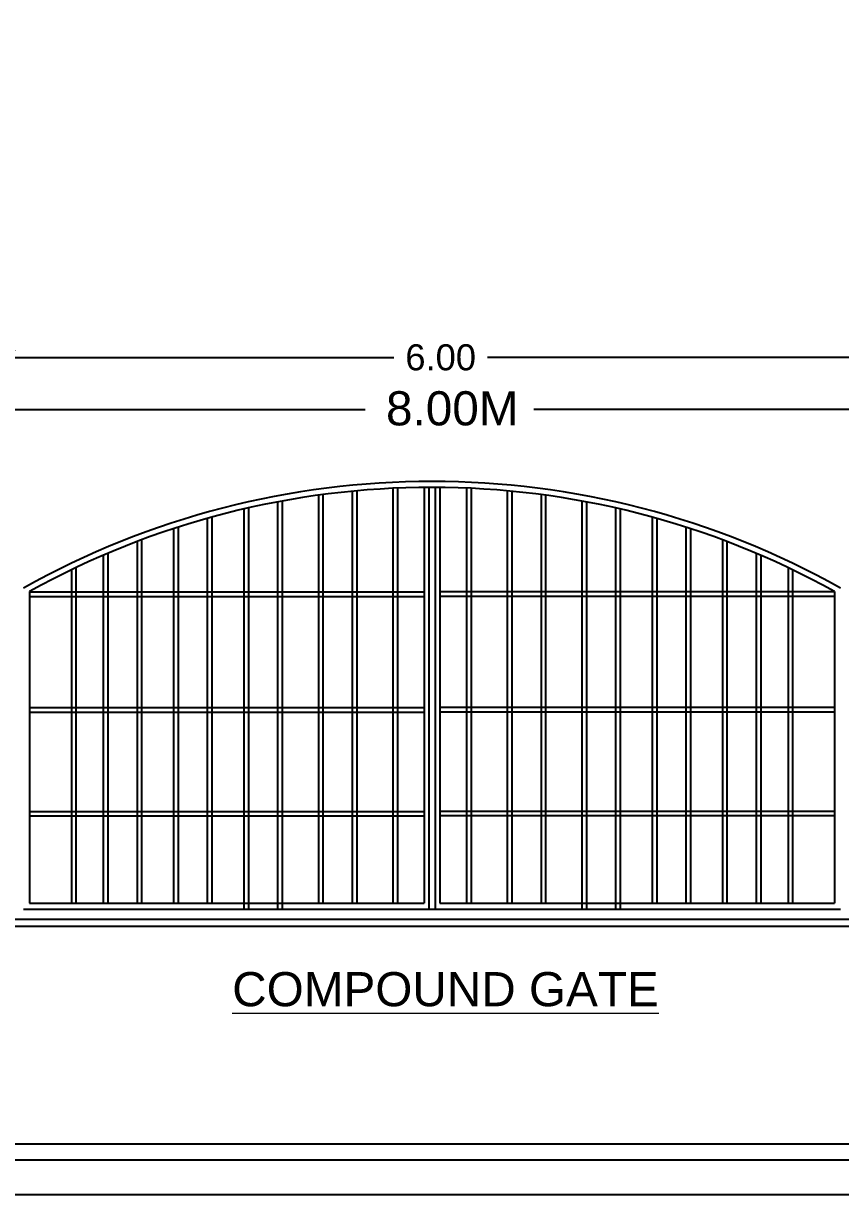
# Model space of a CAD drawing. Header units: metres. Extents: x 6 to 169, y 61 to 125.
# Drawn here: x 26.56 to 32.22, y 64.51 to 72.62 of the extents above; entities that cross this region are included whole.
import ezdxf

# ---------------------------------------------------------------- set-up
doc = ezdxf.new("R2010")
doc.units = ezdxf.units.M
doc.header["$MEASUREMENT"] = 0
doc.header["$PDMODE"] = 3
doc.layers.get('0').update_dxf_attribs({"lineweight": 5})
doc.layers.get('DEFPOINTS').update_dxf_attribs({"lineweight": 5})
doc.layers.add('MAIN_GATE', color=57, linetype='Continuous')
doc.styles.get("Standard").update_dxf_attribs({"font": 'arial.ttf'})
doc.dimstyles.new('STANDARD$0', dxfattribs={"dimtxt": 0.3, "dimasz": 0.3, "dimexe": 3, "dimexo": 1, "dimgap": 1.5, "dimtad": 1, "dimdec": 1, "dimzin": 1, "dimdsep": 46, "dimtxsty": 'Standard', "dimblk": 'OBLIQUE', "dimcen": 0.09375, "dimdle": 1, "dimclrd": 8, "dimclre": 8, "dimclrt": 7, "dimadec": 1, "dimazin": 0, "dimtfac": 1, "dimtdec": 1, "dimtix": 1, "dimtmove": 2, "dimatfit": 3, "dimldrblk": 'ARCHTICK', "dimfxl": 0, "dimfrac": 2, "dimtolj": 1, "dimtzin": 0, "dimarcsym": 0})

# ---------------------------------------------------------------- blocks, each defined once
blk = doc.blocks.new('155')
at = {"color": 0, "lineweight": 25, "ltscale": 60}
for p, q in [((5302.59085, 1866.41518), (5305.73472, 1866.41518)), ((5310.0515, 1866.41518), (5307.2165, 1866.41518))]:
    blk.add_line(p, q, dxfattribs=at)
at = {"color": 0, "lineweight": 25, "ltscale": 72}
for p, q in [((5306.25157, 1865.73072), (5306.25157, 1862.07749)), ((5306.29474, 1865.73072), (5306.29474, 1862.02528)), ((5306.34761, 1865.73072), (5306.34761, 1862.02528)), ((5306.39079, 1865.73072), (5306.39079, 1862.07749)), ((5305.32396, 1865.66218), (5305.32396, 1862.07749)), ((5305.36312, 1865.66748), (5305.36312, 1862.07749)), ((5305.62041, 1865.69696), (5305.62041, 1862.07749)), ((5305.65956, 1865.70063), (5305.65956, 1862.07749)), ((5305.97789, 1865.72264), (5305.97789, 1862.07749)), ((5306.01704, 1865.72438), (5306.01704, 1862.07749)), ((5306.62531, 1865.72438), (5306.62531, 1862.07749)), ((5306.66446, 1865.72264), (5306.66446, 1862.07749)), ((5306.98279, 1865.70063), (5306.98279, 1862.07749)), ((5307.02194, 1865.69696), (5307.02194, 1862.07749)), ((5307.27923, 1865.66748), (5307.27923, 1862.07749)), ((5307.31839, 1865.66218), (5307.31839, 1862.07749)), ((5304.66859, 1865.5409), (5304.66859, 1862.03428)), ((5304.70774, 1865.5499), (5304.70774, 1862.03428)), ((5304.96503, 1865.60345), (5304.96503, 1862.03428)), ((5305.00419, 1865.61075), (5305.00419, 1862.03428)), ((5307.63817, 1865.61075), (5307.63817, 1862.03428)), ((5307.67732, 1865.60345), (5307.67732, 1862.03428)), ((5307.93461, 1865.5499), (5307.93461, 1862.03428)), ((5307.97377, 1865.5409), (5307.97377, 1862.03428)), ((5304.34698, 1865.45827), (5304.34698, 1862.07749)), ((5304.38614, 1865.46917), (5304.38614, 1862.07749)), ((5308.25622, 1865.46917), (5308.25622, 1862.07749)), ((5308.29537, 1865.45827), (5308.29537, 1862.07749)), ((5304.05053, 1865.36801), (5304.05053, 1862.07749)), ((5304.08969, 1865.38073), (5304.08969, 1862.07749)), ((5308.55266, 1865.38073), (5308.55266, 1862.07749)), ((5308.59182, 1865.36801), (5308.59182, 1862.07749)), ((5303.72941, 1865.25435), (5303.72941, 1862.07749)), ((5303.76857, 1865.26912), (5303.76857, 1862.07749)), ((5308.87378, 1865.26912), (5308.87378, 1862.07749)), ((5308.91294, 1865.25435), (5308.91294, 1862.07749)), ((5303.43297, 1865.13406), (5303.43297, 1862.07749)), ((5303.47212, 1865.15082), (5303.47212, 1862.07749)), ((5309.17023, 1865.15082), (5309.17023, 1862.07749)), ((5309.20939, 1865.13406), (5309.20939, 1862.07749)), ((5303.15395, 1865.00661), (5303.15395, 1862.07749)), ((5303.19311, 1865.02535), (5303.19311, 1862.07749)), ((5309.44925, 1865.02535), (5309.44925, 1862.07749)), ((5309.4884, 1865.00661), (5309.4884, 1862.07749)), ((5302.78337, 1864.81454), (5302.78337, 1862.07749)), ((5302.78337, 1864.81149), (5306.25157, 1864.81149)), ((5309.85898, 1864.81149), (5306.39079, 1864.81149)), ((5309.85898, 1864.81454), (5309.85898, 1862.07749)), ((5302.78337, 1864.77208), (5306.25157, 1864.77208)), ((5309.85898, 1864.77208), (5306.39079, 1864.77208)), ((5302.78337, 1863.79544), (5306.25157, 1863.79544)), ((5309.85898, 1863.79544), (5306.39079, 1863.79544)), ((5302.78337, 1863.75604), (5306.25157, 1863.75604)), ((5309.85898, 1863.75604), (5306.39079, 1863.75604)), ((5302.78337, 1862.88267), (5306.25157, 1862.88267)), ((5309.85898, 1862.88267), (5306.39079, 1862.88267)), ((5302.78337, 1862.84327), (5306.25157, 1862.84327)), ((5309.85898, 1862.84327), (5306.39079, 1862.84327)), ((5302.73117, 1862.02528), (5309.91119, 1862.02528)), ((5302.78337, 1862.07749), (5306.25157, 1862.07749)), ((5306.39079, 1862.07749), (5309.85898, 1862.07749)), ((5302.59085, 1861.93527), (5310.0515, 1861.93527)), ((5300.17384, 1861.87473), (5312.46851, 1861.87473))]:
    blk.add_line(p, q, dxfattribs=at)
for radius, start, end in [(7.34083, 60.722059, 119.277941), (7.28863, 60.962182, 119.037818)]:
    blk.add_arc((5306.32118, 1858.4421), radius, start, end, dxfattribs=at)
at = {"color": 0}
for s, p in [('8.00M', (5305.91711, 1866.27546)), ('%%UCOMPOUND GATE', (5304.56574, 1861.17157))]:
    blk.add_text(s, height=0.3, dxfattribs=at).set_placement(p)
blk = doc.blocks.new('_Oblique')
at = {"color": 0, "linetype": 'ByBlock', "lineweight": -2}
blk.add_line((-0.5, -0.5), (0.5, 0.5), dxfattribs=at)
blk = doc.blocks.new('*D848')
at = {"layer": 'DEFPOINTS', "color": 0}
for p in [(32.449, 70.3062), (32.449, 68.8577), (26.4538, 68.6751)]:
    blk.add_point(p, dxfattribs=at)
at = {"layer": 'MAIN_GATE', "color": 0, "lineweight": -2}
for p, q in [((26.4538, 70.3062), (29.1274, 70.3062)), ((32.449, 70.3062), (29.7754, 70.3062))]:
    blk.add_line(p, q, dxfattribs=at)
at = {"layer": 'MAIN_GATE', "color": 0, "lineweight": -2, "xscale": 0.1, "yscale": 0.1, "zscale": 0.1, "rotation": 180}
blk.add_blockref('_Oblique', (26.4538, 70.3062), dxfattribs=at)
at = {"layer": 'MAIN_GATE', "color": 0, "lineweight": -2, "xscale": 0.1, "yscale": 0.1, "zscale": 0.1}
blk.add_blockref('_Oblique', (32.449, 70.3062), dxfattribs=at)
at = {"layer": 'MAIN_GATE', "color": 0, "insert": (29.4514, 70.3062), "char_height": 0.18, "attachment_point": 5}
blk.add_mtext('\\A1;6.00', dxfattribs=at)

msp = doc.modelspace()

# ---------------------------------------------------------------- linework, layer by layer
at = {"lineweight": -3}
for points in [[(5.6191, 124.51383), (5.6191, 64.51383), (110.94606, 64.51383), (110.94606, 124.51383)], [(5.8591, 124.27383), (5.8591, 64.75383), (110.70606, 64.75383), (110.70606, 124.27383)], [(5.9691, 124.16383), (5.9691, 64.86383), (110.59606, 64.86383), (110.59606, 124.16383)]]:
    msp.add_lwpolyline(points, close=True, dxfattribs=at)

# ---------------------------------------------------------------- block references
at = {"lineweight": -3, "xscale": 0.7874999999999996, "yscale": 0.7874999999999996, "zscale": 0.7874999999999996}
msp.add_blockref('155', (-4149.33653, -1399.85549), dxfattribs=at)

# ---------------------------------------------------------------- dimensions: what is measured, and where the dimension line sits
at = {"layer": 'MAIN_GATE', "color": 2}
dim = msp.add_linear_dim(base=(32.44902, 70.30622), p1=(26.45376, 68.67506), p2=(32.44902, 68.85774), dimstyle='STANDARD$0', override={"dimtxt": 0.18, "dimasz": 0.1, "dimexe": 0.18, "dimexo": 0.0625, "dimgap": 0.09, "dimtad": 0, "dimtoh": 1, "dimdec": 2, "dimzin": 0, "dimpost": '', "dimblk1": 'Oblique', "dimblk2": 'Oblique', "dimsah": 1, "dimcen": 0.09, "dimdle": 0, "dimse1": 1, "dimse2": 1, "dimclrd": 0, "dimclre": 0, "dimclrt": 0, "dimadec": 0, "dimtdec": 4, "dimtix": 0, "dimtofl": 0, "dimtmove": 0, "dimfrac": 0, "dimarcsym": 0}, dxfattribs=at)
dim.commit()
dim.dimension.update_dxf_attribs({"geometry": '*D848', "text_midpoint": (29.45139, 70.30622)})

doc.saveas('drawing.dxf')
